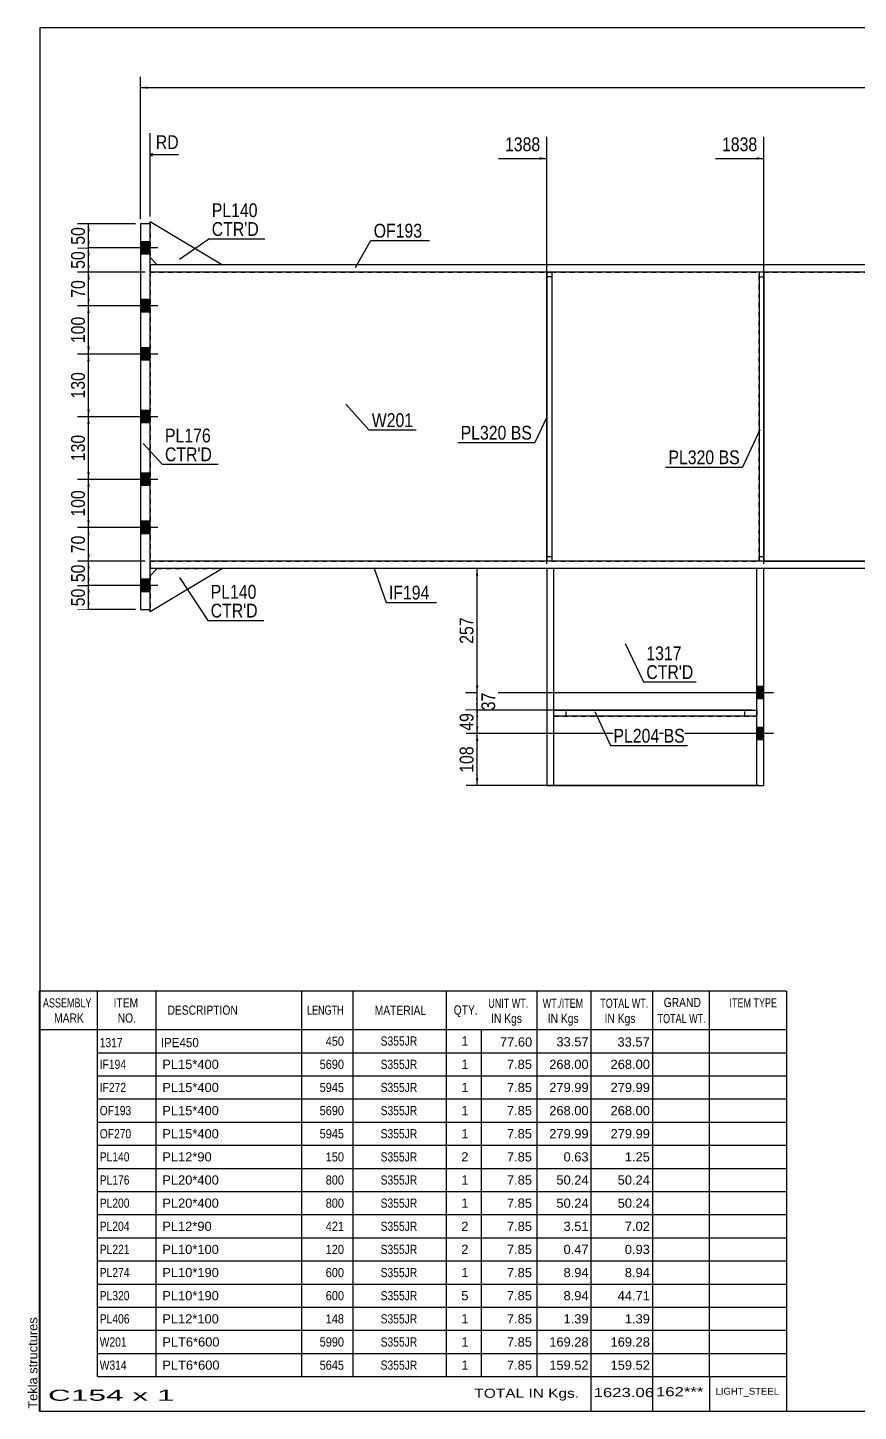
# Model space of a CAD drawing. Header units: millimetres. Extents: x -321 to 91, y -171 to 116.
# Drawn here: x -321.4 to -149.1, y -171.3 to 115.7 of the extents above; entities that cross this region are included whole.
import ezdxf

# ---------------------------------------------------------------- set-up
doc = ezdxf.new("R2010")
doc.units = ezdxf.units.MM
doc.linetypes.add('DXK_LINE_DOT1', pattern=[1.8814, 0.9407, -0.9407])
doc.styles.add('Arial', font='ARIAL.TTF', dxfattribs={"height": 0.2})
doc.styles.add('Arial Narrow', font='ARIALN.TTF', dxfattribs={"height": 0.2})

# ---------------------------------------------------------------- blocks, each defined once
blk = doc.blocks.new('Unknown-623360901-1210')
at = {"color": 5, "linetype": 'Continuous'}
for p, q in [((91.13, 115.7), (-318.87, 115.7)), ((-318.87, 115.7), (-318.87, -171.3)), ((-318.87, -171.3), (91.13, -171.3))]:
    blk.add_line(p, q, dxfattribs=at)
at = {"color": 174, "linetype": 'Continuous', "style": 'Arial'}
blk.add_text('Tekla structures', height=1.9102, rotation=90, dxfattribs=at).set_placement((-319.37, -170.8))
blk = doc.blocks.new('Part-623360901-1288 - 1231')
at = {"color": 2, "linetype": 'Continuous'}
for p, q in [((-213.7, 65), (-213.7, 5)), ((-212.7, 65), (-212.7, 5))]:
    blk.add_line(p, q, dxfattribs=at)
blk = doc.blocks.new('Part-623360901-1261 - 1231')
at = {"color": 2, "linetype": 'Continuous'}
for p, q in [((-169.7, 65), (-169.7, 5)), ((-168.7, 65), (-168.7, 5))]:
    blk.add_line(p, q, dxfattribs=at)
at = {"color": 7, "linetype": 'DXK_LINE_DOT1'}
for p, q in [((-168.7, 65), (-169.7, 65)), ((-169.7, 64), (-168.7, 64)), ((-169.7, 6), (-168.7, 6)), ((-168.7, 5), (-169.7, 5))]:
    blk.add_line(p, q, dxfattribs=at)
blk = doc.blocks.new('Part-623360901-1283 - 1231')
at = {"color": 7, "linetype": 'DXK_LINE_DOT1'}
for p, q in [((-213.7, 5), (-213.7, 65)), ((-213.7, 65), (-212.7, 65)), ((-212.7, 64), (-213.7, 64)), ((-212.7, 65), (-212.7, 5)), ((-213.7, 6), (-212.7, 6)), ((-212.7, 5), (-213.7, 5))]:
    blk.add_line(p, q, dxfattribs=at)
blk = doc.blocks.new('Part-623360901-1332 - 1231')
at = {"color": 2, "linetype": 'Continuous'}
for p, q in [((-296, 5), (-296, 3.5)), ((-247.4, 5), (-296, 5)), ((-247.4, 3.5), (-296, 3.5)), ((-75.9, 5), (-247.3, 5)), ((-75.9, 3.5), (-247.3, 3.5))]:
    blk.add_line(p, q, dxfattribs=at)
blk = doc.blocks.new('Part-623360901-1551 - 1231')
at = {"color": 7, "linetype": 'DXK_LINE_DOT1'}
for p, q in [((-296, 65), (-296, 5)), ((-296, 65), (-247.4, 65)), ((-247.3, 65), (-213.7, 65)), ((-212.7, 65), (-169.7, 65)), ((-168.7, 65), (-75.9, 65)), ((-296, 5), (-247.4, 5)), ((-247.3, 5), (-213.7, 5)), ((-212.7, 5), (-169.7, 5)), ((-168.7, 5), (-75.9, 5))]:
    blk.add_line(p, q, dxfattribs=at)
blk = doc.blocks.new('Part-623360901-1500 - 1231')
at = {"color": 7, "linetype": 'DXK_LINE_DOT1'}
for p, q in [((-169.7, 5), (-169.7, 65)), ((-168.7, 65), (-168.7, 5))]:
    blk.add_line(p, q, dxfattribs=at)
blk = doc.blocks.new('Part-623360901-1398 - 1231')
at = {"color": 2, "linetype": 'Continuous'}
for p, q in [((-296, 66.5), (-296, 65)), ((-247.4, 66.5), (-296, 66.5)), ((-75.9, 66.5), (-247.3, 66.5)), ((-247.4, 65), (-296, 65)), ((-75.9, 65), (-247.3, 65))]:
    blk.add_line(p, q, dxfattribs=at)
blk = doc.blocks.new('Part-623360901-1420 - 1231')
at = {"color": 2, "linetype": 'Continuous'}
for p, q in [((-212.24, -25.9), (-170.16, -25.9)), ((-170.16, -27.1), (-212.24, -27.1))]:
    blk.add_line(p, q, dxfattribs=at)
at = {"color": 7, "linetype": 'DXK_LINE_DOT1'}
for p, q in [((-212.24, -27.1), (-212.24, -25.9)), ((-209.74, -27.1), (-209.74, -25.9)), ((-172.66, -27.1), (-172.66, -25.9)), ((-170.16, -25.9), (-170.16, -27.1))]:
    blk.add_line(p, q, dxfattribs=at)
blk = doc.blocks.new('Part-623360901-1442 - 1231')
at = {"color": 7, "linetype": 'DXK_LINE_DOT1'}
for p, q in [((-212.24, -25.9), (-170.16, -25.9)), ((-212.24, -27.1), (-170.16, -27.1))]:
    blk.add_line(p, q, dxfattribs=at)
blk = doc.blocks.new('Part-623360901-1495 - 1231')
at = {"color": 2, "linetype": 'Continuous'}
for p, q in [((-296, 75), (-298, 75)), ((-298, 75), (-298, -5)), ((-296, -5), (-296, 75)), ((-298, -5), (-296, -5))]:
    blk.add_line(p, q, dxfattribs=at)
blk = doc.blocks.new('Part-623360901-1529 - 1231')
at = {"color": 2, "linetype": 'Continuous'}
for p, q in [((-281, 3.5), (-296, -5.5)), ((-294.5, 3.5), (-296, 2)), ((-296, -5.5), (-296, -5))]:
    blk.add_line(p, q, dxfattribs=at)
at = {"color": 7, "linetype": 'DXK_LINE_DOT1'}
for p, q in [((-294.5, 3.5), (-281, 3.5)), ((-296, 2), (-296, -5))]:
    blk.add_line(p, q, dxfattribs=at)
blk = doc.blocks.new('Part-623360901-1534 - 1231')
at = {"color": 2, "linetype": 'Continuous'}
for p, q in [((-296, 75), (-296, 75.5)), ((-296, 75.5), (-281, 66.5)), ((-296, 68), (-294.5, 66.5))]:
    blk.add_line(p, q, dxfattribs=at)
at = {"color": 7, "linetype": 'DXK_LINE_DOT1'}
for p, q in [((-296, 75), (-296, 68)), ((-281, 66.5), (-294.5, 66.5))]:
    blk.add_line(p, q, dxfattribs=at)
blk = doc.blocks.new('Bolt-623360901-1535 - 1231')
at = {"linetype": 'Continuous'}
for points in [[(-296, 68.7), (-296, 71.3), (-298, 71.3), (-298, 68.7)], [(-296, 68.7), (-296, 71.3), (-298, 71.3), (-298, 68.7)], [(-296, 56.7), (-296, 59.3), (-298, 59.3), (-298, 56.7)], [(-296, 56.7), (-296, 59.3), (-298, 59.3), (-298, 56.7)], [(-296, 46.7), (-296, 49.3), (-298, 49.3), (-298, 46.7)], [(-296, 46.7), (-296, 49.3), (-298, 49.3), (-298, 46.7)], [(-296, 33.7), (-296, 36.3), (-298, 36.3), (-298, 33.7)], [(-296, 33.7), (-296, 36.3), (-298, 36.3), (-298, 33.7)], [(-296, 20.7), (-296, 23.3), (-298, 23.3), (-298, 20.7)], [(-296, 20.7), (-296, 23.3), (-298, 23.3), (-298, 20.7)], [(-296, 10.7), (-296, 13.3), (-298, 13.3), (-298, 10.7)], [(-296, 10.7), (-296, 13.3), (-298, 13.3), (-298, 10.7)], [(-296, -1.3), (-296, 1.3), (-298, 1.3), (-298, -1.3)], [(-296, -1.3), (-296, 1.3), (-298, 1.3), (-298, -1.3)]]:
    blk.add_hatch(color=3, dxfattribs=at).paths.add_polyline_path(points)
at = {"color": 3, "linetype": 'Continuous'}
for p, q in [((-294.41, 70), (-305, 70)), ((-294.41, 70), (-305, 70)), ((-296, 71.3), (-298, 71.3)), ((-296, 71.3), (-298, 71.3)), ((-296, 68.7), (-298, 68.7)), ((-296, 68.7), (-298, 68.7)), ((-294.41, 58), (-305, 58)), ((-294.41, 58), (-305, 58)), ((-296, 59.3), (-298, 59.3)), ((-296, 59.3), (-298, 59.3)), ((-296, 56.7), (-298, 56.7)), ((-296, 56.7), (-298, 56.7)), ((-296, 49.3), (-298, 49.3)), ((-296, 49.3), (-298, 49.3)), ((-294.41, 48), (-305, 48)), ((-294.41, 48), (-305, 48)), ((-296, 46.7), (-298, 46.7)), ((-296, 46.7), (-298, 46.7)), ((-294.41, 35), (-305, 35)), ((-294.41, 35), (-305, 35)), ((-296, 36.3), (-298, 36.3)), ((-296, 36.3), (-298, 36.3)), ((-296, 33.7), (-298, 33.7)), ((-296, 33.7), (-298, 33.7)), ((-296, 23.3), (-298, 23.3)), ((-296, 23.3), (-298, 23.3)), ((-294.41, 22), (-305, 22)), ((-294.41, 22), (-305, 22)), ((-296, 20.7), (-298, 20.7)), ((-296, 20.7), (-298, 20.7)), ((-294.41, 12), (-305, 12)), ((-294.41, 12), (-305, 12)), ((-296, 13.3), (-298, 13.3)), ((-296, 13.3), (-298, 13.3)), ((-296, 10.7), (-298, 10.7)), ((-296, 10.7), (-298, 10.7)), ((-294.41, 0), (-305, 0)), ((-294.41, 0), (-305, 0)), ((-296, 1.3), (-298, 1.3)), ((-296, 1.3), (-298, 1.3)), ((-296, -1.3), (-298, -1.3)), ((-296, -1.3), (-298, -1.3))]:
    blk.add_line(p, q, dxfattribs=at)
blk = doc.blocks.new('Part-623360901-1580 - 1231')
at = {"color": 2, "linetype": 'Continuous'}
for p, q in [((-213.7, 3.5), (-213.7, -41.5)), ((-212.24, -41.5), (-212.24, 3.5)), ((-170.16, -41.5), (-170.16, 3.5)), ((-168.7, -41.5), (-168.7, 3.5)), ((-213.7, -41.5), (-168.7, -41.5))]:
    blk.add_line(p, q, dxfattribs=at)
at = {"color": 7, "linetype": 'DXK_LINE_DOT1'}
blk.add_line((-168.7, 3.5), (-213.7, 3.5), dxfattribs=at)
blk = doc.blocks.new('Bolt-623360901-1661 - 1231')
at = {"linetype": 'Continuous'}
for points in [[(-168.7, -23.55), (-168.7, -20.95), (-170.16, -20.95), (-170.16, -23.55)], [(-168.7, -23.55), (-168.7, -20.95), (-170.16, -20.95), (-170.16, -23.55)], [(-168.7, -32.05), (-168.7, -29.45), (-170.16, -29.45), (-170.16, -32.05)], [(-168.7, -32.05), (-168.7, -29.45), (-170.16, -29.45), (-170.16, -32.05)]]:
    blk.add_hatch(color=3, dxfattribs=at).paths.add_polyline_path(points)
at = {"color": 3, "linetype": 'Continuous'}
for p, q in [((-166.7, -22.25), (-174.2, -22.25)), ((-166.7, -22.25), (-174.2, -22.25)), ((-168.7, -20.95), (-170.16, -20.95)), ((-168.7, -20.95), (-170.16, -20.95)), ((-168.7, -23.55), (-170.16, -23.55)), ((-168.7, -23.55), (-170.16, -23.55)), ((-166.7, -30.75), (-174.2, -30.75)), ((-166.7, -30.75), (-174.2, -30.75)), ((-168.7, -29.45), (-170.16, -29.45)), ((-168.7, -29.45), (-170.16, -29.45)), ((-168.7, -32.05), (-170.16, -32.05)), ((-168.7, -32.05), (-170.16, -32.05))]:
    blk.add_line(p, q, dxfattribs=at)
blk = doc.blocks.new('StraightDimension-623360901-2565 - 1231')
at = {"linetype": 'Continuous'}
for points in [[(-309.02, 68.5), (-308.77, 70), (-308.52, 68.5)], [(-308.52, 66.5), (-308.77, 65), (-309.02, 66.5)]]:
    blk.add_hatch(color=7, dxfattribs=at).paths.add_polyline_path(points)
at = {"color": 7, "linetype": 'Continuous'}
for p, q in [((-297, 70), (-311.02, 70)), ((-308.77, 65), (-308.77, 70)), ((-297, 65), (-311.02, 65))]:
    blk.add_line(p, q, dxfattribs=at)
at = {"color": 0}
blk.add_wipeout([(-308.92, 69.93), (-313.12, 69.93), (-313.12, 65.07), (-308.92, 65.07)], dxfattribs=at)
at = {"color": 3, "style": 'Arial Narrow'}
blk.add_text('50', height=2.863, rotation=90.0002, dxfattribs=at).set_placement((-309.52, 65.67))
blk = doc.blocks.new('StraightDimension-623360901-2573 - 1231')
at = {"linetype": 'Continuous'}
for points in [[(-309.02, -1.5), (-308.77, 0), (-308.52, -1.5)], [(-308.52, -3.5), (-308.77, -5), (-309.02, -3.5)]]:
    blk.add_hatch(color=7, dxfattribs=at).paths.add_polyline_path(points)
at = {"color": 7, "linetype": 'Continuous'}
for p, q in [((-297, 0), (-311.02, 0)), ((-308.77, -5), (-308.77, 0)), ((-299, -5), (-311.02, -5))]:
    blk.add_line(p, q, dxfattribs=at)
at = {"color": 0}
blk.add_wipeout([(-308.92, -0.07), (-313.12, -0.07), (-313.12, -4.93), (-308.92, -4.93)], dxfattribs=at)
at = {"color": 3, "style": 'Arial Narrow'}
blk.add_text('50', height=2.863, rotation=90.0002, dxfattribs=at).set_placement((-309.52, -4.33))
blk = doc.blocks.new('StraightDimension-623360901-2570 - 1231')
at = {"linetype": 'Continuous'}
for points in [[(-309.02, 20.5), (-308.77, 22), (-308.52, 20.5)], [(-308.52, 13.5), (-308.77, 12), (-309.02, 13.5)]]:
    blk.add_hatch(color=7, dxfattribs=at).paths.add_polyline_path(points)
at = {"color": 7, "linetype": 'Continuous'}
for p, q in [((-297, 22), (-311.02, 22)), ((-308.77, 12), (-308.77, 22)), ((-297, 12), (-311.02, 12))]:
    blk.add_line(p, q, dxfattribs=at)
at = {"color": 0}
blk.add_wipeout([(-308.92, 20.34), (-313.12, 20.34), (-313.12, 13.66), (-308.92, 13.66)], dxfattribs=at)
at = {"color": 3, "style": 'Arial Narrow'}
blk.add_text('100', height=2.863, rotation=90.0002, dxfattribs=at).set_placement((-309.52, 14.26))
blk = doc.blocks.new('StraightDimension-623360901-4627 - 1231')
at = {"linetype": 'Continuous'}
for points in [[(-144.27, 3.5), (-144.02, 5), (-143.77, 3.5)], [(-143.77, -6.3), (-144.02, -7.8), (-144.27, -6.3)]]:
    blk.add_hatch(color=7, dxfattribs=at).paths.add_polyline_path(points)
at = {"color": 7, "linetype": 'Continuous'}
for p, q in [((-167.7, 5), (-141.62, 5)), ((-144.02, -7.8), (-144.02, 5)), ((-117.2, -7.8), (-146.27, -7.8))]:
    blk.add_line(p, q, dxfattribs=at)
at = {"color": 0}
blk.add_wipeout([(-144.17, 1.94), (-148.37, 1.94), (-148.37, -4.74), (-144.17, -4.74)], dxfattribs=at)
at = {"color": 3, "style": 'Arial Narrow'}
blk.add_text('128', height=2.863, rotation=90.0002, dxfattribs=at).set_placement((-144.77, -4.14))
blk = doc.blocks.new('StraightDimension-623360901-2567 - 1231')
at = {"linetype": 'Continuous'}
for points in [[(-309.02, 56.5), (-308.77, 58), (-308.52, 56.5)], [(-308.52, 49.5), (-308.77, 48), (-309.02, 49.5)]]:
    blk.add_hatch(color=7, dxfattribs=at).paths.add_polyline_path(points)
at = {"color": 7, "linetype": 'Continuous'}
for p, q in [((-297, 58), (-311.02, 58)), ((-308.77, 48), (-308.77, 58)), ((-297, 48), (-311.02, 48))]:
    blk.add_line(p, q, dxfattribs=at)
at = {"color": 0}
blk.add_wipeout([(-308.92, 56.34), (-313.12, 56.34), (-313.12, 49.66), (-308.92, 49.66)], dxfattribs=at)
at = {"color": 3, "style": 'Arial Narrow'}
blk.add_text('100', height=2.863, rotation=90.0002, dxfattribs=at).set_placement((-309.52, 50.26))
blk = doc.blocks.new('StraightDimension-623360901-2571 - 1231')
at = {"linetype": 'Continuous'}
for points in [[(-309.02, 10.5), (-308.77, 12), (-308.52, 10.5)], [(-308.52, 6.5), (-308.77, 5), (-309.02, 6.5)]]:
    blk.add_hatch(color=7, dxfattribs=at).paths.add_polyline_path(points)
at = {"color": 7, "linetype": 'Continuous'}
for p, q in [((-297, 12), (-311.02, 12)), ((-308.77, 5), (-308.77, 12)), ((-297, 5), (-311.02, 5))]:
    blk.add_line(p, q, dxfattribs=at)
at = {"color": 0}
blk.add_wipeout([(-308.92, 10.93), (-313.12, 10.93), (-313.12, 6.07), (-308.92, 6.07)], dxfattribs=at)
at = {"color": 3, "style": 'Arial Narrow'}
blk.add_text('70', height=2.863, rotation=90.0002, dxfattribs=at).set_placement((-309.52, 6.67))
blk = doc.blocks.new('StraightDimension-623360901-2566 - 1231')
at = {"linetype": 'Continuous'}
for points in [[(-309.02, 63.5), (-308.77, 65), (-308.52, 63.5)], [(-308.52, 59.5), (-308.77, 58), (-309.02, 59.5)]]:
    blk.add_hatch(color=7, dxfattribs=at).paths.add_polyline_path(points)
at = {"color": 7, "linetype": 'Continuous'}
for p, q in [((-297, 65), (-311.02, 65)), ((-308.77, 58), (-308.77, 65)), ((-297, 58), (-311.02, 58))]:
    blk.add_line(p, q, dxfattribs=at)
at = {"color": 0}
blk.add_wipeout([(-308.92, 63.93), (-313.12, 63.93), (-313.12, 59.07), (-308.92, 59.07)], dxfattribs=at)
at = {"color": 3, "style": 'Arial Narrow'}
blk.add_text('70', height=2.863, rotation=90.0002, dxfattribs=at).set_placement((-309.52, 59.67))
blk = doc.blocks.new('StraightDimension-623360901-2568 - 1231')
at = {"linetype": 'Continuous'}
for points in [[(-309.02, 46.5), (-308.77, 48), (-308.52, 46.5)], [(-308.52, 36.5), (-308.77, 35), (-309.02, 36.5)]]:
    blk.add_hatch(color=7, dxfattribs=at).paths.add_polyline_path(points)
at = {"color": 7, "linetype": 'Continuous'}
for p, q in [((-297, 48), (-311.02, 48)), ((-308.77, 35), (-308.77, 48)), ((-297, 35), (-311.02, 35))]:
    blk.add_line(p, q, dxfattribs=at)
at = {"color": 0}
blk.add_wipeout([(-308.92, 44.84), (-313.12, 44.84), (-313.12, 38.16), (-308.92, 38.16)], dxfattribs=at)
at = {"color": 3, "style": 'Arial Narrow'}
blk.add_text('130', height=2.863, rotation=90.0002, dxfattribs=at).set_placement((-309.52, 38.76))
blk = doc.blocks.new('StraightDimension-623360901-2569 - 1231')
at = {"linetype": 'Continuous'}
for points in [[(-309.02, 33.5), (-308.77, 35), (-308.52, 33.5)], [(-308.52, 23.5), (-308.77, 22), (-309.02, 23.5)]]:
    blk.add_hatch(color=7, dxfattribs=at).paths.add_polyline_path(points)
at = {"color": 7, "linetype": 'Continuous'}
for p, q in [((-297, 35), (-311.02, 35)), ((-308.77, 22), (-308.77, 35)), ((-297, 22), (-311.02, 22))]:
    blk.add_line(p, q, dxfattribs=at)
at = {"color": 0}
blk.add_wipeout([(-308.92, 31.84), (-313.12, 31.84), (-313.12, 25.16), (-308.92, 25.16)], dxfattribs=at)
at = {"color": 3, "style": 'Arial Narrow'}
blk.add_text('130', height=2.863, rotation=90.0002, dxfattribs=at).set_placement((-309.52, 25.76))
blk = doc.blocks.new('StraightDimension-623360901-2564 - 1231')
at = {"linetype": 'Continuous'}
for points in [[(-309.02, 73.5), (-308.77, 75), (-308.52, 73.5)], [(-308.52, 71.5), (-308.77, 70), (-309.02, 71.5)]]:
    blk.add_hatch(color=7, dxfattribs=at).paths.add_polyline_path(points)
at = {"color": 7, "linetype": 'Continuous'}
for p, q in [((-299, 75), (-311.02, 75)), ((-308.77, 70), (-308.77, 75)), ((-297, 70), (-311.02, 70))]:
    blk.add_line(p, q, dxfattribs=at)
at = {"color": 0}
blk.add_wipeout([(-308.92, 74.93), (-313.12, 74.93), (-313.12, 70.07), (-308.92, 70.07)], dxfattribs=at)
at = {"color": 3, "style": 'Arial Narrow'}
blk.add_text('50', height=2.863, rotation=90.0002, dxfattribs=at).set_placement((-309.52, 70.67))
blk = doc.blocks.new('StraightDimension-623360901-2572 - 1231')
at = {"linetype": 'Continuous'}
for points in [[(-309.02, 3.5), (-308.77, 5), (-308.52, 3.5)], [(-308.52, 1.5), (-308.77, 0), (-309.02, 1.5)]]:
    blk.add_hatch(color=7, dxfattribs=at).paths.add_polyline_path(points)
at = {"color": 7, "linetype": 'Continuous'}
for p, q in [((-297, 5), (-311.02, 5)), ((-308.77, 0), (-308.77, 5)), ((-297, 0), (-311.02, 0))]:
    blk.add_line(p, q, dxfattribs=at)
at = {"color": 0}
blk.add_wipeout([(-308.92, 4.93), (-313.12, 4.93), (-313.12, 0.07), (-308.92, 0.07)], dxfattribs=at)
at = {"color": 3, "style": 'Arial Narrow'}
blk.add_text('50', height=2.863, rotation=90.0002, dxfattribs=at).set_placement((-309.52, 0.67))
blk = doc.blocks.new('StraightDimension-623360901-4120 - 1231')
at = {"linetype": 'Continuous'}
blk.add_hatch(color=7, dxfattribs=at).paths.add_polyline_path([(-296.5, 103.01), (-298, 103.26), (-296.5, 103.51)])
at = {"color": 7, "linetype": 'Continuous'}
for p, q in [((-298, 76), (-298, 105.51)), ((-298, 103.26), (69.1, 103.26))]:
    blk.add_line(p, q, dxfattribs=at)
blk = doc.blocks.new('StraightDimension-623360901-4223 - 1231')
at = {"linetype": 'Continuous'}
for points in [[(-228.43, 2), (-228.18, 3.5), (-227.93, 2)], [(-227.93, -20.75), (-228.18, -22.25), (-228.43, -20.75)]]:
    blk.add_hatch(color=7, dxfattribs=at).paths.add_polyline_path(points)
at = {"color": 7, "linetype": 'Continuous'}
for p, q in [((-214.7, 3.5), (-230.43, 3.5)), ((-228.18, -22.25), (-228.18, 3.5)), ((-171.16, -22.25), (-230.43, -22.25))]:
    blk.add_line(p, q, dxfattribs=at)
at = {"color": 0}
blk.add_wipeout([(-228.33, -6.03), (-232.53, -6.03), (-232.53, -12.72), (-228.33, -12.72)], dxfattribs=at)
at = {"color": 3, "style": 'Arial Narrow'}
blk.add_text('257', height=2.863, rotation=90.0002, dxfattribs=at).set_placement((-228.93, -12.12))
blk = doc.blocks.new('StraightDimension-623360901-4224 - 1231')
at = {"linetype": 'Continuous'}
for points in [[(-228.43, -23.75), (-228.18, -22.25), (-227.93, -23.75)], [(-227.93, -24.4), (-228.18, -25.9), (-228.43, -24.4)]]:
    blk.add_hatch(color=7, dxfattribs=at).paths.add_polyline_path(points)
at = {"color": 7, "linetype": 'Continuous'}
for p, q in [((-171.16, -22.25), (-230.58, -22.25)), ((-228.18, -25.9), (-228.18, -22.25)), ((-171.16, -25.9), (-230.58, -25.9))]:
    blk.add_line(p, q, dxfattribs=at)
at = {"color": 0}
blk.add_wipeout([(-223.83, -21.65), (-228.03, -21.65), (-228.03, -26.5), (-223.83, -26.5)], dxfattribs=at)
at = {"color": 3, "style": 'Arial Narrow'}
blk.add_text('37', height=2.863, rotation=90.0002, dxfattribs=at).set_placement((-224.43, -25.9))
blk = doc.blocks.new('StraightDimension-623360901-4225 - 1231')
at = {"linetype": 'Continuous'}
for points in [[(-228.43, -27.4), (-228.18, -25.9), (-227.93, -27.4)], [(-227.93, -29.25), (-228.18, -30.75), (-228.43, -29.25)]]:
    blk.add_hatch(color=7, dxfattribs=at).paths.add_polyline_path(points)
at = {"color": 7, "linetype": 'Continuous'}
for p, q in [((-171.16, -25.9), (-230.43, -25.9)), ((-228.18, -30.75), (-228.18, -25.9)), ((-171.16, -30.75), (-230.43, -30.75))]:
    blk.add_line(p, q, dxfattribs=at)
at = {"color": 0}
blk.add_wipeout([(-228.33, -25.9), (-232.53, -25.9), (-232.53, -30.75), (-228.33, -30.75)], dxfattribs=at)
at = {"color": 3, "style": 'Arial Narrow'}
blk.add_text('49', height=2.863, rotation=90.0002, dxfattribs=at).set_placement((-228.93, -30.15))
blk = doc.blocks.new('StraightDimension-623360901-4226 - 1231')
at = {"linetype": 'Continuous'}
for points in [[(-228.43, -32.25), (-228.18, -30.75), (-227.93, -32.25)], [(-227.93, -40), (-228.18, -41.5), (-228.43, -40)]]:
    blk.add_hatch(color=7, dxfattribs=at).paths.add_polyline_path(points)
at = {"color": 7, "linetype": 'Continuous'}
for p, q in [((-171.16, -30.75), (-230.43, -30.75)), ((-228.18, -41.5), (-228.18, -30.75)), ((-169.7, -41.5), (-230.43, -41.5))]:
    blk.add_line(p, q, dxfattribs=at)
at = {"color": 0}
blk.add_wipeout([(-228.33, -32.78), (-232.53, -32.78), (-232.53, -39.47), (-228.33, -39.47)], dxfattribs=at)
at = {"color": 3, "style": 'Arial Narrow'}
blk.add_text('108', height=2.863, rotation=90.0002, dxfattribs=at).set_placement((-228.93, -38.87))
blk = doc.blocks.new('StraightDimension-623360901-4347 - 1231')
at = {"linetype": 'Continuous'}
blk.add_hatch(color=7, dxfattribs=at).paths.add_polyline_path([(-170.2, 88.82), (-168.7, 88.57), (-170.2, 88.32)])
at = {"color": 7, "linetype": 'Continuous'}
for p, q in [((-168.7, 4.5), (-168.7, 93.07)), ((-178.76, 88.57), (-168.7, 88.57))]:
    blk.add_line(p, q, dxfattribs=at)
at = {"color": 0}
blk.add_wipeout([(-169.47, 89.47), (-169.47, 93.67), (-177.99, 93.67), (-177.99, 89.47)], dxfattribs=at)
at = {"color": 3, "style": 'Arial Narrow'}
blk.add_text('1838', height=2.863, dxfattribs=at).set_placement((-177.39, 90.07))
blk = doc.blocks.new('StraightDimension-623360901-4348 - 1231')
at = {"linetype": 'Continuous'}
blk.add_hatch(color=7, dxfattribs=at).paths.add_polyline_path([(-215.2, 88.82), (-213.7, 88.57), (-215.2, 88.32)])
at = {"color": 7, "linetype": 'Continuous'}
for p, q in [((-213.7, 4.5), (-213.7, 93.07)), ((-223.76, 88.57), (-213.7, 88.57))]:
    blk.add_line(p, q, dxfattribs=at)
at = {"color": 0, "linetype": 'Continuous'}
blk.add_wipeout([(-289.47, 89.92), (-289.47, 94.12), (-295.41, 94.12), (-295.41, 89.92)], dxfattribs=at)
at = {"color": 7, "linetype": 'Continuous'}
for p, q in [((-296, 76.5), (-296, 93.82)), ((-295.5, 89.57), (-296, 89.32)), ((-295.5, 89.07), (-296, 89.32)), ((-290.07, 89.32), (-296, 89.32))]:
    blk.add_line(p, q, dxfattribs=at)
at = {"color": 3, "linetype": 'Continuous', "style": 'Arial Narrow'}
blk.add_text('RD', height=2.863, dxfattribs=at).set_placement((-294.81, 90.52))
at = {"color": 0}
blk.add_wipeout([(-214.47, 89.47), (-214.47, 93.67), (-222.99, 93.67), (-222.99, 89.47)], dxfattribs=at)
at = {"color": 3, "style": 'Arial Narrow'}
blk.add_text('1388', height=2.863, dxfattribs=at).set_placement((-222.39, 90.07))
blk = doc.blocks.new('CBS_BOM-623360901-5820')
at = {"color": 7, "linetype": 'Continuous'}
for p, q in [((-318.9, -92.13), (-318.9, -84.13)), ((-318.9, -84.13), (-163.98, -84.13)), ((-306.9, -92.13), (-306.9, -84.13)), ((-294.71, -92.13), (-294.71, -84.13)), ((-264.55, -92.13), (-264.55, -84.13)), ((-253.87, -92.13), (-253.87, -84.13)), ((-234.55, -92.13), (-234.55, -84.13)), ((-215.75, -92.13), (-215.75, -84.13)), ((-204.54, -92.13), (-204.54, -84.13)), ((-191.75, -92.13), (-191.75, -84.13)), ((-180, -92.13), (-180, -84.13)), ((-163.98, -84.14), (-163.98, -92.12)), ((-318.9, -92.13), (-163.98, -92.13)), ((-318.9, -96.93), (-318.9, -92.13)), ((-306.9, -96.93), (-306.9, -92.13)), ((-294.71, -96.93), (-294.71, -92.13)), ((-264.55, -96.93), (-264.55, -92.13)), ((-253.87, -96.93), (-253.87, -92.13)), ((-234.55, -96.93), (-234.55, -92.13)), ((-227.29, -96.93), (-227.29, -92.13)), ((-215.75, -96.93), (-215.75, -92.13)), ((-204.54, -96.93), (-204.54, -92.13)), ((-191.75, -96.93), (-191.75, -92.13)), ((-179.98, -96.93), (-179.98, -92.13)), ((-163.98, -92.13), (-163.98, -96.93)), ((-318.9, -101.73), (-318.9, -96.93)), ((-306.9, -96.93), (-163.98, -96.93)), ((-306.9, -101.73), (-306.9, -96.93)), ((-294.71, -101.73), (-294.71, -96.93)), ((-264.55, -101.73), (-264.55, -96.93)), ((-253.87, -101.73), (-253.87, -96.93)), ((-234.55, -101.73), (-234.55, -96.93)), ((-227.29, -101.73), (-227.29, -96.93)), ((-215.75, -101.73), (-215.75, -96.93)), ((-204.54, -101.73), (-204.54, -96.93)), ((-191.75, -101.73), (-191.75, -96.93)), ((-179.98, -101.73), (-179.98, -96.93)), ((-163.98, -96.94), (-163.98, -101.73)), ((-318.9, -106.53), (-318.9, -101.73)), ((-306.9, -101.73), (-163.98, -101.73)), ((-306.9, -106.53), (-306.9, -101.73)), ((-294.71, -106.53), (-294.71, -101.73)), ((-264.55, -106.53), (-264.55, -101.73)), ((-253.87, -106.53), (-253.87, -101.73)), ((-234.55, -106.53), (-234.55, -101.73)), ((-227.29, -106.53), (-227.29, -101.73)), ((-215.75, -106.53), (-215.75, -101.73)), ((-204.54, -106.53), (-204.54, -101.73)), ((-191.75, -106.53), (-191.75, -101.73)), ((-179.98, -106.53), (-179.98, -101.73)), ((-163.98, -101.74), (-163.98, -106.53)), ((-318.9, -111.33), (-318.9, -106.53)), ((-306.9, -106.53), (-163.98, -106.53)), ((-306.9, -111.33), (-306.9, -106.53)), ((-294.71, -111.33), (-294.71, -106.53)), ((-264.55, -111.33), (-264.55, -106.53)), ((-253.87, -111.33), (-253.87, -106.53)), ((-234.55, -111.33), (-234.55, -106.53)), ((-227.29, -111.33), (-227.29, -106.53)), ((-215.75, -111.33), (-215.75, -106.53)), ((-204.54, -111.33), (-204.54, -106.53)), ((-191.75, -111.33), (-191.75, -106.53)), ((-179.98, -111.33), (-179.98, -106.53)), ((-163.98, -106.54), (-163.98, -111.33)), ((-318.9, -116.13), (-318.9, -111.33)), ((-306.9, -111.33), (-163.98, -111.33)), ((-306.9, -116.13), (-306.9, -111.33)), ((-294.71, -116.13), (-294.71, -111.33)), ((-264.55, -116.13), (-264.55, -111.33)), ((-253.87, -116.13), (-253.87, -111.33)), ((-234.55, -116.13), (-234.55, -111.33)), ((-227.29, -116.13), (-227.29, -111.33)), ((-215.75, -116.13), (-215.75, -111.33)), ((-204.54, -116.13), (-204.54, -111.33)), ((-191.75, -116.13), (-191.75, -111.33)), ((-179.98, -116.13), (-179.98, -111.33)), ((-163.98, -111.34), (-163.98, -116.13)), ((-318.9, -120.93), (-318.9, -116.13)), ((-306.9, -116.13), (-163.98, -116.13)), ((-306.9, -120.93), (-306.9, -116.13)), ((-294.71, -120.93), (-294.71, -116.13)), ((-264.55, -120.93), (-264.55, -116.13)), ((-253.87, -120.93), (-253.87, -116.13)), ((-234.55, -120.93), (-234.55, -116.13)), ((-227.29, -120.93), (-227.29, -116.13)), ((-215.75, -120.93), (-215.75, -116.13)), ((-204.54, -120.93), (-204.54, -116.13)), ((-191.75, -120.93), (-191.75, -116.13)), ((-179.98, -120.93), (-179.98, -116.13)), ((-163.98, -116.14), (-163.98, -120.93)), ((-318.9, -125.73), (-318.9, -120.93)), ((-306.9, -120.93), (-163.98, -120.93)), ((-306.9, -125.73), (-306.9, -120.93)), ((-294.71, -125.73), (-294.71, -120.93)), ((-264.55, -125.73), (-264.55, -120.93)), ((-253.87, -125.73), (-253.87, -120.93)), ((-234.55, -125.73), (-234.55, -120.93)), ((-227.29, -125.73), (-227.29, -120.93)), ((-215.75, -125.73), (-215.75, -120.93)), ((-204.54, -125.73), (-204.54, -120.93)), ((-191.75, -125.73), (-191.75, -120.93)), ((-179.98, -125.73), (-179.98, -120.93)), ((-163.98, -120.94), (-163.98, -125.73)), ((-318.9, -130.53), (-318.9, -125.73)), ((-306.9, -125.73), (-163.98, -125.73)), ((-306.9, -130.53), (-306.9, -125.73)), ((-294.71, -130.53), (-294.71, -125.73)), ((-264.55, -130.53), (-264.55, -125.73)), ((-253.87, -130.53), (-253.87, -125.73)), ((-234.55, -130.53), (-234.55, -125.73)), ((-227.29, -130.53), (-227.29, -125.73)), ((-215.75, -130.53), (-215.75, -125.73)), ((-204.54, -130.53), (-204.54, -125.73)), ((-191.75, -130.53), (-191.75, -125.73)), ((-179.98, -130.53), (-179.98, -125.73)), ((-163.98, -125.74), (-163.98, -130.53)), ((-318.9, -135.33), (-318.9, -130.53)), ((-306.9, -130.53), (-163.98, -130.53)), ((-306.9, -135.33), (-306.9, -130.53)), ((-294.71, -135.33), (-294.71, -130.53)), ((-264.55, -135.33), (-264.55, -130.53)), ((-253.87, -135.33), (-253.87, -130.53)), ((-234.55, -135.33), (-234.55, -130.53)), ((-227.29, -135.33), (-227.29, -130.53)), ((-215.75, -135.33), (-215.75, -130.53)), ((-204.54, -135.33), (-204.54, -130.53)), ((-191.75, -135.33), (-191.75, -130.53)), ((-179.98, -135.33), (-179.98, -130.53)), ((-163.98, -130.54), (-163.98, -135.33)), ((-318.9, -140.13), (-318.9, -135.33)), ((-306.9, -135.33), (-163.98, -135.33)), ((-306.9, -140.13), (-306.9, -135.33)), ((-294.71, -140.13), (-294.71, -135.33)), ((-264.55, -140.13), (-264.55, -135.33)), ((-253.87, -140.13), (-253.87, -135.33)), ((-234.55, -140.13), (-234.55, -135.33)), ((-227.29, -140.13), (-227.29, -135.33)), ((-215.75, -140.13), (-215.75, -135.33)), ((-204.54, -140.13), (-204.54, -135.33)), ((-191.75, -140.13), (-191.75, -135.33)), ((-179.98, -140.13), (-179.98, -135.33)), ((-163.98, -135.34), (-163.98, -140.13)), ((-318.9, -144.93), (-318.9, -140.13)), ((-306.9, -140.13), (-163.98, -140.13)), ((-306.9, -144.93), (-306.9, -140.13)), ((-294.71, -144.93), (-294.71, -140.13)), ((-264.55, -144.93), (-264.55, -140.13)), ((-253.87, -144.93), (-253.87, -140.13)), ((-234.55, -144.93), (-234.55, -140.13)), ((-227.29, -144.93), (-227.29, -140.13)), ((-215.75, -144.93), (-215.75, -140.13)), ((-204.54, -144.93), (-204.54, -140.13)), ((-191.75, -144.93), (-191.75, -140.13)), ((-179.98, -144.93), (-179.98, -140.13)), ((-163.98, -140.14), (-163.98, -144.93)), ((-318.9, -149.73), (-318.9, -144.93)), ((-306.9, -144.93), (-163.98, -144.93)), ((-306.9, -149.73), (-306.9, -144.93)), ((-294.71, -149.73), (-294.71, -144.93)), ((-264.55, -149.73), (-264.55, -144.93)), ((-253.87, -149.73), (-253.87, -144.93)), ((-234.55, -149.73), (-234.55, -144.93)), ((-227.29, -149.73), (-227.29, -144.93)), ((-215.75, -149.73), (-215.75, -144.93)), ((-204.54, -149.73), (-204.54, -144.93)), ((-191.75, -149.73), (-191.75, -144.93)), ((-179.98, -149.73), (-179.98, -144.93)), ((-163.98, -144.94), (-163.98, -149.73)), ((-318.9, -154.53), (-318.9, -149.73)), ((-306.9, -149.73), (-163.98, -149.73)), ((-306.9, -154.53), (-306.9, -149.73)), ((-294.71, -154.53), (-294.71, -149.73)), ((-264.55, -154.53), (-264.55, -149.73)), ((-253.87, -154.53), (-253.87, -149.73)), ((-234.55, -154.53), (-234.55, -149.73)), ((-227.29, -154.53), (-227.29, -149.73)), ((-215.75, -154.53), (-215.75, -149.73)), ((-204.54, -154.53), (-204.54, -149.73)), ((-191.75, -154.53), (-191.75, -149.73)), ((-179.98, -154.53), (-179.98, -149.73)), ((-163.98, -149.74), (-163.98, -154.53)), ((-318.9, -159.33), (-318.9, -154.53)), ((-306.9, -154.53), (-163.98, -154.53)), ((-306.9, -159.33), (-306.9, -154.53)), ((-294.71, -159.33), (-294.71, -154.53)), ((-264.55, -159.33), (-264.55, -154.53)), ((-253.87, -159.33), (-253.87, -154.53)), ((-234.55, -159.33), (-234.55, -154.53)), ((-227.29, -159.33), (-227.29, -154.53)), ((-215.75, -159.33), (-215.75, -154.53)), ((-204.54, -159.33), (-204.54, -154.53)), ((-191.75, -159.33), (-191.75, -154.53)), ((-179.98, -159.33), (-179.98, -154.53)), ((-163.98, -154.54), (-163.98, -159.33)), ((-318.9, -164.13), (-318.9, -159.33)), ((-306.9, -159.33), (-163.98, -159.33)), ((-306.9, -164.13), (-306.9, -159.33)), ((-294.71, -164.13), (-294.71, -159.33)), ((-264.55, -164.13), (-264.55, -159.33)), ((-253.87, -164.13), (-253.87, -159.33)), ((-234.55, -164.13), (-234.55, -159.33)), ((-227.29, -164.13), (-227.29, -159.33)), ((-215.75, -164.13), (-215.75, -159.33)), ((-204.54, -164.13), (-204.54, -159.33)), ((-191.75, -164.13), (-191.75, -159.33)), ((-179.98, -164.13), (-179.98, -159.33)), ((-163.98, -159.34), (-163.98, -164.13)), ((-318.9, -171.33), (-318.9, -164.15)), ((-306.9, -164.13), (-163.98, -164.13)), ((-204.54, -171.33), (-204.54, -164.15)), ((-191.75, -171.33), (-191.75, -164.15)), ((-179.94, -171.33), (-179.94, -164.15)), ((-163.98, -164.13), (-163.98, -171.33)), ((-318.9, -171.33), (-163.98, -171.33))]:
    blk.add_line(p, q, dxfattribs=at)
at = {"color": 3, "linetype": 'Continuous', "style": 'Arial'}
for s, height, width, p in [('ASSEMBLY', 1.91, 0.7, (-318.22, -87.56)), ('ITEM', 1.91, 0.8, (-303.57, -87.56)), ('UNIT WT.', 1.91, 0.7, (-225.86, -87.63)), ('WT./ITEM', 1.91, 0.7, (-214.57, -87.63)), ('TOTAL WT.', 1.91, 0.7, (-202.63, -87.63)), ('GRAND', 1.91, 0.8, (-189.48, -87.47)), ('ITEM TYPE', 1.91, 0.7, (-175.84, -87.55)), ('MARK', 1.91, 0.8, (-315.9, -90.7)), ('NO.', 1.91, 0.8, (-302.72, -90.7)), ('DESCRIPTION', 1.9102, 0.8, (-292.39, -89.06)), ('LENGTH', 1.91, 0.7, (-263.44, -89.06)), ('MATERIAL', 1.91, 0.8, (-249.42, -89.11)), ('QTY.', 1.91, 0.8, (-233.03, -89.03)), ('IN Kgs', 1.91, 0.8, (-225.28, -90.77)), ('IN Kgs', 1.91, 0.8, (-213.53, -90.77)), ('IN Kgs', 1.91, 0.8, (-201.74, -90.77)), ('TOTAL WT.', 1.91, 0.7, (-190.74, -90.81))]:
    blk.add_text(s, height=height, dxfattribs=dict(at, width=width)).set_placement(p)
at = {"color": 7, "linetype": 'Continuous', "style": 'Arial'}
for s, width, p in [('1317', 0.8, (-306.44, -95.79)), ('IPE450', 0.9, (-293.77, -95.79)), ('450', 0.85, (-259.57, -95.5)), ('S355JR', 0.8, (-248.18, -95.47)), ('IF194', 0.8, (-306.44, -100.3)), ('5690', 0.85, (-260.83, -100.3)), ('S355JR', 0.8, (-248.18, -100.3)), ('IF272', 0.8, (-306.44, -105.1)), ('5945', 0.85, (-260.83, -105.1)), ('S355JR', 0.8, (-248.18, -105.1)), ('OF193', 0.8, (-306.44, -109.9)), ('5690', 0.85, (-260.83, -109.9)), ('S355JR', 0.8, (-248.18, -109.9)), ('OF270', 0.8, (-306.44, -114.7)), ('5945', 0.85, (-260.83, -114.7)), ('S355JR', 0.8, (-248.18, -114.7)), ('PL140', 0.8, (-306.44, -119.5)), ('150', 0.85, (-259.57, -119.5)), ('S355JR', 0.8, (-248.18, -119.5)), ('PL176', 0.8, (-306.44, -124.3)), ('800', 0.85, (-259.57, -124.3)), ('S355JR', 0.8, (-248.18, -124.3)), ('PL200', 0.8, (-306.44, -129.1)), ('800', 0.85, (-259.57, -129.1)), ('S355JR', 0.8, (-248.18, -129.1)), ('PL204', 0.8, (-306.44, -133.9)), ('421', 0.85, (-259.57, -133.9)), ('S355JR', 0.8, (-248.18, -133.9)), ('PL221', 0.8, (-306.44, -138.7)), ('120', 0.85, (-259.57, -138.7)), ('S355JR', 0.8, (-248.18, -138.7)), ('PL274', 0.8, (-306.44, -143.5)), ('600', 0.85, (-259.57, -143.5)), ('S355JR', 0.8, (-248.18, -143.5)), ('PL320', 0.8, (-306.44, -148.3)), ('600', 0.85, (-259.57, -148.3)), ('S355JR', 0.8, (-248.18, -148.3)), ('PL406', 0.8, (-306.44, -153.1)), ('148', 0.85, (-259.57, -153.1)), ('S355JR', 0.8, (-248.18, -153.1)), ('W201', 0.8, (-306.44, -157.9)), ('5990', 0.85, (-260.83, -157.9)), ('S355JR', 0.8, (-248.18, -157.9)), ('W314', 0.8, (-306.44, -162.7)), ('5645', 0.85, (-260.83, -162.7)), ('S355JR', 0.8, (-248.18, -162.7))]:
    blk.add_text(s, height=1.91, dxfattribs=dict(at, width=width)).set_placement(p)
for s, p in [('1', (-231.46, -95.47)), ('77.60', (-223.43, -95.66)), ('33.57', (-211.73, -95.63)), ('33.57', (-199.06, -95.66)), ('PL15*400', (-293.46, -100.3)), ('1', (-231.46, -100.3)), ('7.85', (-221.99, -100.3)), ('268.00', (-213.21, -100.3)), ('268.00', (-200.5, -100.3)), ('PL15*400', (-293.46, -105.1)), ('1', (-231.46, -105.1)), ('7.85', (-221.99, -105.1)), ('279.99', (-213.21, -105.1)), ('279.99', (-200.5, -105.1)), ('PL15*400', (-293.46, -109.9)), ('1', (-231.46, -109.9)), ('7.85', (-221.99, -109.9)), ('268.00', (-213.21, -109.9)), ('268.00', (-200.5, -109.9)), ('PL15*400', (-293.46, -114.7)), ('1', (-231.46, -114.7)), ('7.85', (-221.99, -114.7)), ('279.99', (-213.21, -114.7)), ('279.99', (-200.5, -114.7)), ('PL12*90', (-293.46, -119.5)), ('2', (-231.46, -119.5)), ('7.85', (-221.99, -119.5)), ('0.63', (-210.25, -119.5)), ('1.25', (-197.54, -119.5)), ('PL20*400', (-293.46, -124.3)), ('1', (-231.46, -124.3)), ('7.85', (-221.99, -124.3)), ('50.24', (-211.73, -124.3)), ('50.24', (-199.02, -124.3)), ('PL20*400', (-293.46, -129.1)), ('1', (-231.46, -129.1)), ('7.85', (-221.99, -129.1)), ('50.24', (-211.73, -129.1)), ('50.24', (-199.02, -129.1)), ('PL12*90', (-293.46, -133.9)), ('2', (-231.46, -133.9)), ('7.85', (-221.99, -133.9)), ('3.51', (-210.25, -133.9)), ('7.02', (-197.54, -133.9)), ('PL10*100', (-293.46, -138.7)), ('2', (-231.46, -138.7)), ('7.85', (-221.99, -138.7)), ('0.47', (-210.25, -138.7)), ('0.93', (-197.54, -138.7)), ('PL10*190', (-293.46, -143.5)), ('1', (-231.46, -143.5)), ('7.85', (-221.99, -143.5)), ('8.94', (-210.25, -143.5)), ('8.94', (-197.54, -143.5)), ('PL10*190', (-293.46, -148.3)), ('7.85', (-221.99, -148.3)), ('8.94', (-210.25, -148.3)), ('5', (-231.46, -148.3)), ('44.71', (-199.02, -148.3)), ('PL12*100', (-293.46, -153.1)), ('1', (-231.46, -153.1)), ('7.85', (-221.99, -153.1)), ('1.39', (-210.25, -153.1)), ('1.39', (-197.54, -153.1)), ('PLT6*600', (-293.46, -157.9)), ('1', (-231.46, -157.9)), ('7.85', (-221.99, -157.9)), ('169.28', (-213.21, -157.9)), ('169.28', (-200.5, -157.9)), ('PLT6*600', (-293.46, -162.7)), ('1', (-231.46, -162.7)), ('7.85', (-221.99, -162.7)), ('159.52', (-213.21, -162.7)), ('159.52', (-200.5, -162.7))]:
    blk.add_text(s, height=1.91, dxfattribs=at).set_placement(p)
at = {"color": 6, "linetype": 'Continuous', "style": 'Arial'}
for s, height, width, p in [('1623.06', 1.91, 1.3, (-204.01, -168.38)), ('162***', 1.91, 1.3, (-191.08, -168.22)), ('C154 x 1', 2.292, 2.05, (-317.18, -169.14)), ('TOTAL IN Kgs.', 1.9102, 1.2, (-228.74, -168.53))]:
    blk.add_text(s, height=height, dxfattribs=dict(at, width=width)).set_placement(p)
blk.add_text('LIGHT_STEEL', height=1.4135, dxfattribs=at).set_placement((-178.73, -167.88))
blk = doc.blocks.new('Mark-623360901-1328 - 1231')
at = {"color": 0}
blk.add_wipeout([(-238.07, -2.92), (-238.07, 0.08), (-246.47, 0.08), (-246.47, -2.92)], dxfattribs=at)
blk.add_wipeout([(-238.07, -2.92), (-238.07, 0.08), (-246.47, 0.08), (-246.47, -2.92)], dxfattribs=at)
at = {"color": 7, "linetype": 'Continuous'}
for p, q in [((-249.53, 3.5), (-247.07, -3.52)), ((-247.07, -3.52), (-236.57, -3.52))]:
    blk.add_line(p, q, dxfattribs=at)
at = {"color": 3, "style": 'Arial Narrow'}
blk.add_text('IF194', height=2.863, dxfattribs=at).set_placement((-246.47, -2.92))
blk = doc.blocks.new('MarkSet-623360901-2176 - 1231')
at = {"color": 0}
blk.add_wipeout([(-190.39, -32.62), (-190.39, -29.62), (-199.9, -29.62), (-199.9, -32.62)], dxfattribs=at)
blk.add_wipeout([(-190.39, -32.62), (-190.39, -29.62), (-199.9, -29.62), (-199.9, -32.62)], dxfattribs=at)
at = {"color": 7, "linetype": 'Continuous'}
blk.add_line((-203.77, -26.14), (-200.5, -33.22), dxfattribs=at)
at = {"color": 0}
blk.add_wipeout([(-185.11, -32.62), (-185.11, -29.62), (-189.49, -29.62), (-189.49, -32.62)], dxfattribs=at)
blk.add_wipeout([(-185.11, -32.62), (-185.11, -29.62), (-189.49, -29.62), (-189.49, -32.62)], dxfattribs=at)
at = {"color": 7, "linetype": 'Continuous'}
blk.add_line((-200.5, -33.22), (-184.51, -33.22), dxfattribs=at)
at = {"color": 3, "style": 'Arial Narrow'}
for s, p in [('PL204', (-199.9, -32.62)), ('BS', (-189.49, -32.62))]:
    blk.add_text(s, height=2.863, dxfattribs=at).set_placement(p)
blk = doc.blocks.new('Mark-623360901-1394 - 1231')
at = {"color": 0}
blk.add_wipeout([(-239.57, 72.15), (-239.57, 75.15), (-249.62, 75.15), (-249.62, 72.15)], dxfattribs=at)
blk.add_wipeout([(-239.57, 72.15), (-239.57, 75.15), (-249.62, 75.15), (-249.62, 72.15)], dxfattribs=at)
at = {"color": 7, "linetype": 'Continuous'}
for p, q in [((-253.4, 65.96), (-250.22, 71.55)), ((-250.22, 71.55), (-238.07, 71.55))]:
    blk.add_line(p, q, dxfattribs=at)
at = {"color": 3, "style": 'Arial Narrow'}
blk.add_text('OF193', height=2.863, dxfattribs=at).set_placement((-249.62, 72.15))
blk = doc.blocks.new('MarkSet-623360901-2205 - 1231')
at = {"color": 0}
blk.add_wipeout([(-178.99, 25.15), (-178.99, 28.15), (-188.5, 28.15), (-188.5, 25.15)], dxfattribs=at)
blk.add_wipeout([(-178.99, 25.15), (-178.99, 28.15), (-188.5, 28.15), (-188.5, 25.15)], dxfattribs=at)
blk.add_wipeout([(-173.71, 25.15), (-173.71, 28.15), (-178.09, 28.15), (-178.09, 25.15)], dxfattribs=at)
blk.add_wipeout([(-173.71, 25.15), (-173.71, 28.15), (-178.09, 28.15), (-178.09, 25.15)], dxfattribs=at)
at = {"color": 7, "linetype": 'Continuous'}
for p in [(-169.57, 32.29), (-189.1, 24.55)]:
    blk.add_line(p, (-173.11, 24.55), dxfattribs=at)
at = {"color": 3, "style": 'Arial Narrow'}
for s, p in [('PL320', (-188.5, 25.15)), ('BS', (-178.09, 25.15))]:
    blk.add_text(s, height=2.863, dxfattribs=at).set_placement(p)
blk = doc.blocks.new('Mark-623360901-1491 - 1231')
at = {"color": 0}
blk.add_wipeout([(-283.41, 29.66), (-283.41, 32.66), (-292.91, 32.66), (-292.91, 29.66)], dxfattribs=at)
blk.add_wipeout([(-283.41, 29.66), (-283.41, 32.66), (-292.91, 32.66), (-292.91, 29.66)], dxfattribs=at)
blk.add_wipeout([(-283.16, 25.76), (-283.16, 28.76), (-292.91, 28.76), (-292.91, 25.76)], dxfattribs=at)
blk.add_wipeout([(-283.16, 25.76), (-283.16, 28.76), (-292.91, 28.76), (-292.91, 25.76)], dxfattribs=at)
at = {"color": 7, "linetype": 'Continuous'}
for p, q in [((-297.43, 29.46), (-293.51, 25.16)), ((-293.51, 25.16), (-281.91, 25.16))]:
    blk.add_line(p, q, dxfattribs=at)
at = {"color": 3, "style": 'Arial Narrow'}
blk.add_text('PL176', height=2.863, dxfattribs=at).set_placement((-292.91, 29.66))
at = {"color": 1, "style": 'Arial Narrow'}
blk.add_text("CTR'D", height=2.863, dxfattribs=at).set_placement((-292.91, 25.76))
blk = doc.blocks.new('Mark-623360901-1525 - 1231')
at = {"color": 0}
blk.add_wipeout([(-273.93, -2.76), (-273.93, 0.24), (-283.43, 0.24), (-283.43, -2.76)], dxfattribs=at)
blk.add_wipeout([(-273.93, -2.76), (-273.93, 0.24), (-283.43, 0.24), (-283.43, -2.76)], dxfattribs=at)
blk.add_wipeout([(-273.68, -6.66), (-273.68, -3.66), (-283.43, -3.66), (-283.43, -6.66)], dxfattribs=at)
blk.add_wipeout([(-273.68, -6.66), (-273.68, -3.66), (-283.43, -3.66), (-283.43, -6.66)], dxfattribs=at)
at = {"color": 7, "linetype": 'Continuous'}
for p, q in [((-289.88, 1.62), (-284.03, -7.26)), ((-284.03, -7.26), (-272.43, -7.26))]:
    blk.add_line(p, q, dxfattribs=at)
at = {"color": 3, "style": 'Arial Narrow'}
blk.add_text('PL140', height=2.863, dxfattribs=at).set_placement((-283.43, -2.76))
at = {"color": 1, "style": 'Arial Narrow'}
blk.add_text("CTR'D", height=2.863, dxfattribs=at).set_placement((-283.43, -6.66))
blk = doc.blocks.new('Mark-623360901-1576 - 1231')
at = {"color": 0}
blk.add_wipeout([(-185.76, -15.51), (-185.76, -12.51), (-193.08, -12.51), (-193.08, -15.51)], dxfattribs=at)
blk.add_wipeout([(-185.76, -15.51), (-185.76, -12.51), (-193.08, -12.51), (-193.08, -15.51)], dxfattribs=at)
blk.add_wipeout([(-183.32, -19.41), (-183.32, -16.41), (-193.08, -16.41), (-193.08, -19.41)], dxfattribs=at)
blk.add_wipeout([(-183.32, -19.41), (-183.32, -16.41), (-193.08, -16.41), (-193.08, -19.41)], dxfattribs=at)
at = {"color": 7, "linetype": 'Continuous'}
for p, q in [((-197.5, -12.02), (-193.68, -20.01)), ((-193.68, -20.01), (-182.72, -20.01))]:
    blk.add_line(p, q, dxfattribs=at)
at = {"color": 3, "style": 'Arial Narrow'}
blk.add_text('1317', height=2.863, dxfattribs=at).set_placement((-193.08, -15.51))
at = {"color": 1, "style": 'Arial Narrow'}
blk.add_text("CTR'D", height=2.863, dxfattribs=at).set_placement((-193.08, -19.41))
blk = doc.blocks.new('Mark-623360901-1530 - 1231')
at = {"color": 0}
blk.add_wipeout([(-273.7, 76.4), (-273.7, 79.4), (-283.2, 79.4), (-283.2, 76.4)], dxfattribs=at)
blk.add_wipeout([(-273.7, 76.4), (-273.7, 79.4), (-283.2, 79.4), (-283.2, 76.4)], dxfattribs=at)
blk.add_wipeout([(-273.45, 72.5), (-273.45, 75.5), (-283.2, 75.5), (-283.2, 72.5)], dxfattribs=at)
blk.add_wipeout([(-273.45, 72.5), (-273.45, 75.5), (-283.2, 75.5), (-283.2, 72.5)], dxfattribs=at)
at = {"color": 7, "linetype": 'Continuous'}
for p, q in [((-289.9, 67.67), (-283.8, 71.9)), ((-283.8, 71.9), (-272.2, 71.9))]:
    blk.add_line(p, q, dxfattribs=at)
at = {"color": 3, "style": 'Arial Narrow'}
blk.add_text('PL140', height=2.863, dxfattribs=at).set_placement((-283.2, 76.4))
at = {"color": 1, "style": 'Arial Narrow'}
blk.add_text("CTR'D", height=2.863, dxfattribs=at).set_placement((-283.2, 72.5))
blk = doc.blocks.new('Mark-623360901-1547 - 1231')
at = {"color": 0}
blk.add_wipeout([(-241.43, 32.86), (-241.43, 35.86), (-250.02, 35.86), (-250.02, 32.86)], dxfattribs=at)
blk.add_wipeout([(-241.43, 32.86), (-241.43, 35.86), (-250.02, 35.86), (-250.02, 32.86)], dxfattribs=at)
at = {"color": 7, "linetype": 'Continuous'}
for p, q in [((-255.37, 37.58), (-250.62, 32.26)), ((-250.62, 32.26), (-240.83, 32.26))]:
    blk.add_line(p, q, dxfattribs=at)
at = {"color": 3, "style": 'Arial Narrow'}
blk.add_text('W201', height=2.863, dxfattribs=at).set_placement((-250.02, 32.86))
blk = doc.blocks.new('MarkSet-623360901-2199 - 1231')
at = {"color": 0}
blk.add_wipeout([(-222.09, 30.24), (-222.09, 33.24), (-231.59, 33.24), (-231.59, 30.24)], dxfattribs=at)
blk.add_wipeout([(-222.09, 30.24), (-222.09, 33.24), (-231.59, 33.24), (-231.59, 30.24)], dxfattribs=at)
blk.add_wipeout([(-216.8, 30.24), (-216.8, 33.24), (-221.19, 33.24), (-221.19, 30.24)], dxfattribs=at)
blk.add_wipeout([(-216.8, 30.24), (-216.8, 33.24), (-221.19, 33.24), (-221.19, 30.24)], dxfattribs=at)
at = {"color": 7, "linetype": 'Continuous'}
for p in [(-213.7, 34.91), (-232.19, 29.64)]:
    blk.add_line(p, (-216.2, 29.64), dxfattribs=at)
at = {"color": 3, "style": 'Arial Narrow'}
for s, p in [('PL320', (-231.59, 30.24)), ('BS', (-221.19, 30.24))]:
    blk.add_text(s, height=2.863, dxfattribs=at).set_placement(p)

msp = doc.modelspace()

# ---------------------------------------------------------------- block references
for name in ['Unknown-623360901-1210', 'Part-623360901-1495 - 1231', 'Part-623360901-1534 - 1231', 'Bolt-623360901-1535 - 1231', 'Part-623360901-1398 - 1231', 'Part-623360901-1551 - 1231', 'Part-623360901-1288 - 1231', 'Part-623360901-1283 - 1231', 'Part-623360901-1261 - 1231', 'Part-623360901-1500 - 1231', 'Part-623360901-1332 - 1231', 'Part-623360901-1529 - 1231', 'Part-623360901-1580 - 1231', 'Bolt-623360901-1661 - 1231', 'Part-623360901-1420 - 1231', 'Part-623360901-1442 - 1231', 'CBS_BOM-623360901-5820']:
    msp.add_blockref(name, (0, 0))

# ---------------------------------------------------------------- next in the draw order: block references
for name in ['StraightDimension-623360901-2565 - 1231', 'StraightDimension-623360901-2567 - 1231', 'StraightDimension-623360901-2570 - 1231', 'StraightDimension-623360901-4223 - 1231', 'StraightDimension-623360901-4627 - 1231', 'Mark-623360901-1525 - 1231', 'StraightDimension-623360901-2573 - 1231']:
    msp.add_blockref(name, (0, 0))

# ---------------------------------------------------------------- next in the draw order: block references
for name in ['StraightDimension-623360901-2564 - 1231', 'StraightDimension-623360901-2566 - 1231', 'StraightDimension-623360901-2568 - 1231', 'StraightDimension-623360901-2571 - 1231', 'Mark-623360901-1576 - 1231', 'StraightDimension-623360901-4224 - 1231']:
    msp.add_blockref(name, (0, 0))

# ---------------------------------------------------------------- next in the draw order: block references
for name in ['StraightDimension-623360901-4120 - 1231', 'StraightDimension-623360901-2569 - 1231', 'StraightDimension-623360901-2572 - 1231', 'StraightDimension-623360901-4225 - 1231']:
    msp.add_blockref(name, (0, 0))

# ---------------------------------------------------------------- next in the draw order: block references
for name in ['StraightDimension-623360901-4348 - 1231', 'StraightDimension-623360901-4347 - 1231', 'StraightDimension-623360901-4226 - 1231']:
    msp.add_blockref(name, (0, 0))

# ---------------------------------------------------------------- next in the draw order: block references
for name in ['Mark-623360901-1530 - 1231', 'Mark-623360901-1394 - 1231', 'Mark-623360901-1547 - 1231', 'MarkSet-623360901-2199 - 1231', 'Mark-623360901-1491 - 1231', 'MarkSet-623360901-2205 - 1231', 'Mark-623360901-1328 - 1231', 'MarkSet-623360901-2176 - 1231']:
    msp.add_blockref(name, (0, 0))

doc.saveas('drawing.dxf')
